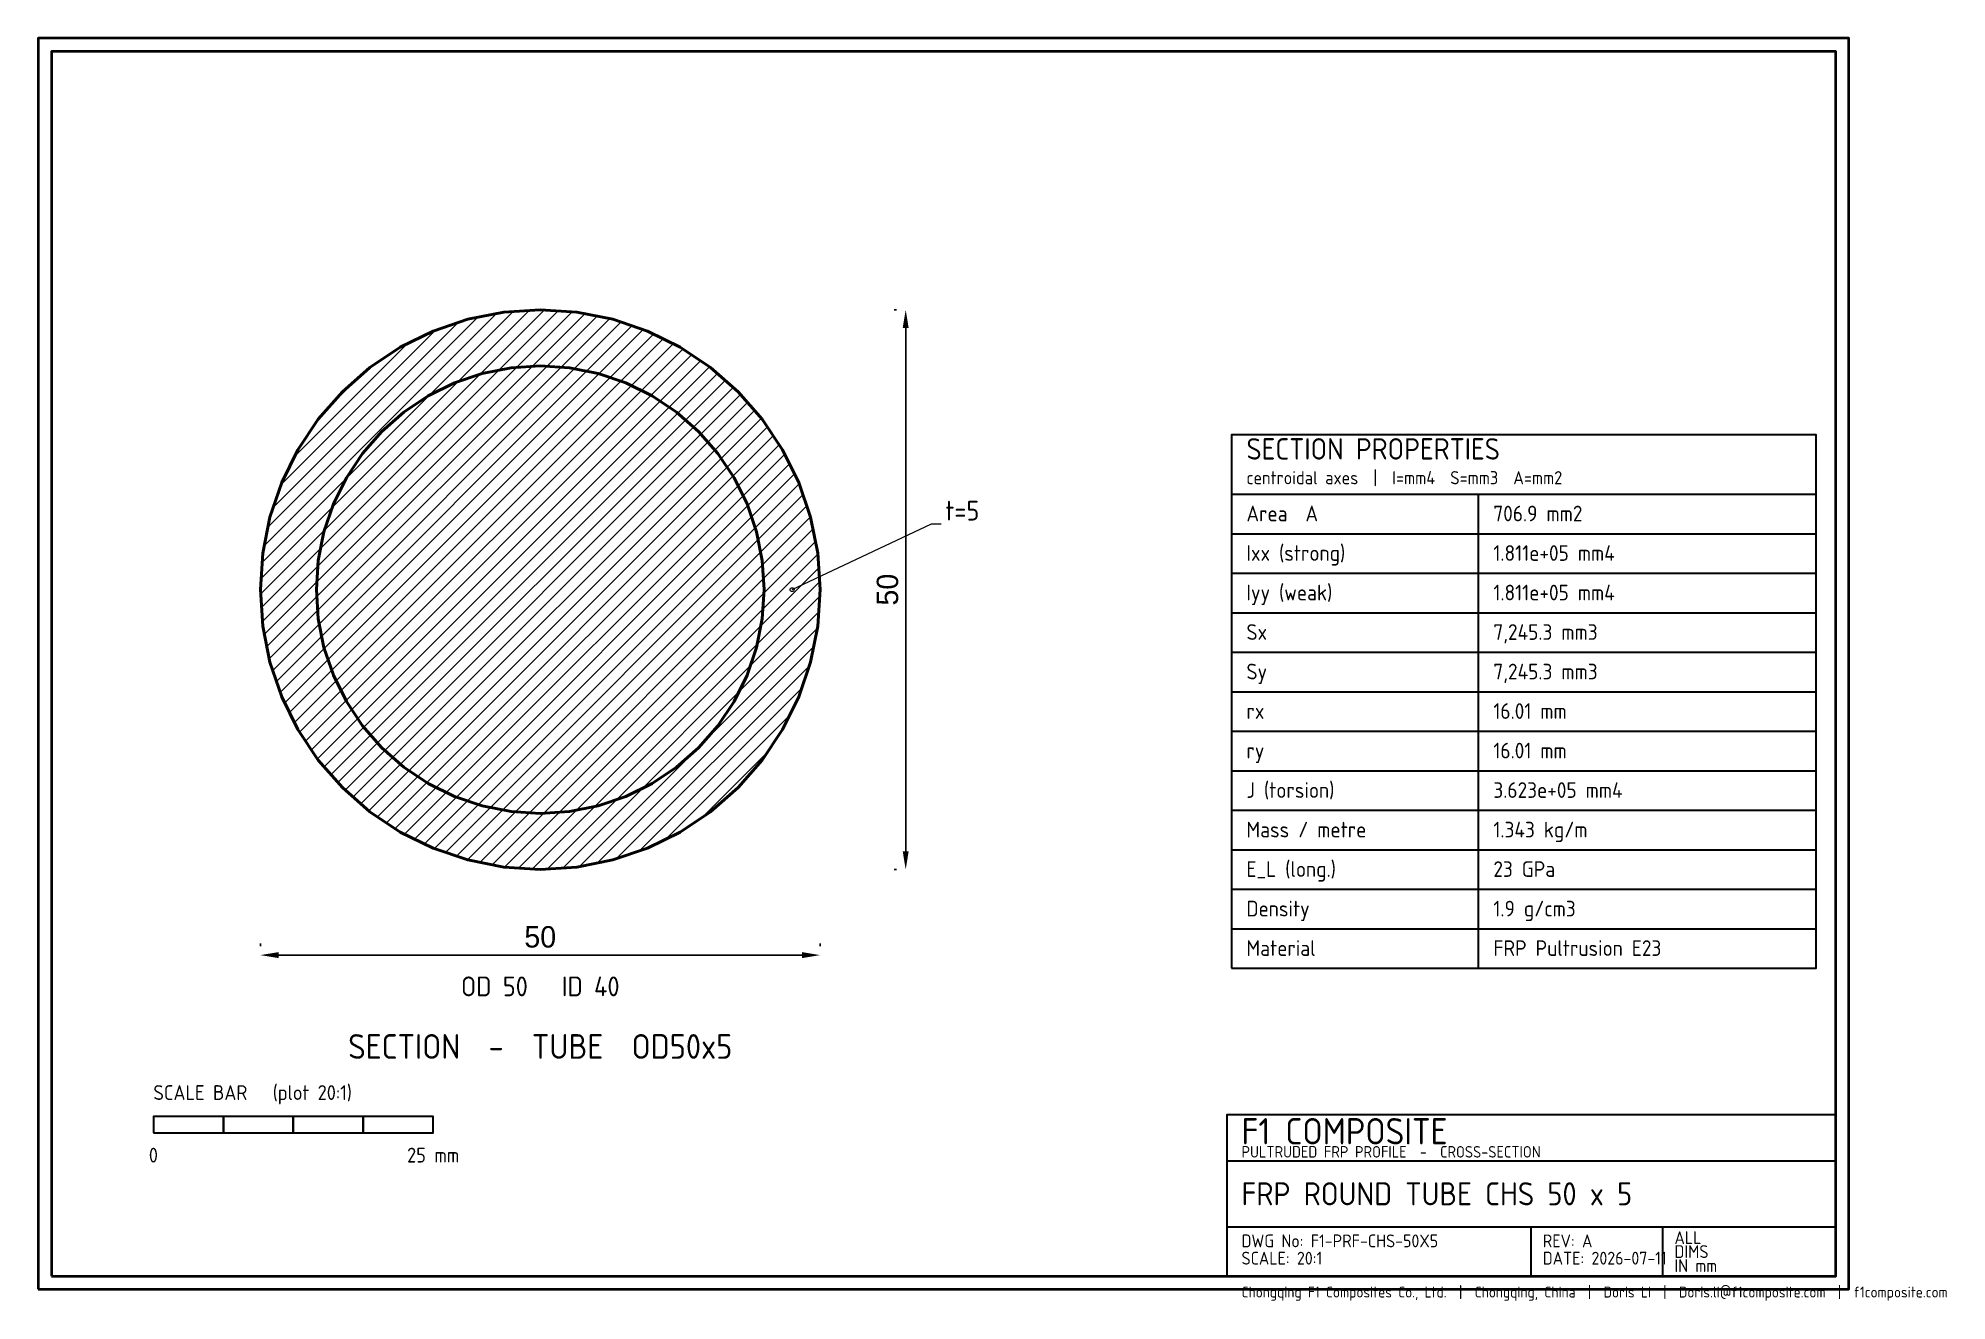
# Model space of a CAD drawing. Header units: millimetres. Extents: x 0 to 11595, y -70 to 7600.
import ezdxf
from ezdxf.enums import TextEntityAlignment as Align

# ---------------------------------------------------------------- set-up
doc = ezdxf.new("R2010")
doc.units = ezdxf.units.MM
for name, color, linetype, lineweight in [('BEAM', 4, 'CONTINUOUS', 50), ('BORDER', 250, 'CONTINUOUS', 40), ('DIM', 1, 'CONTINUOUS', 18), ('HATCH', 9, 'CONTINUOUS', 9), ('TEXT', 250, 'CONTINUOUS', 25), ('TITLE', 250, 'CONTINUOUS', 30)]:
    doc.layers.add(name, color=color, linetype=linetype, lineweight=lineweight)
doc.layers.add('NOTE', color=2, linetype='CONTINUOUS', lineweight=18, true_color=0xb45f00)
doc.styles.add('F1', font='isocp.shx')
doc.dimstyles.new('F1DIM', dxfattribs={"dimtxt": 130, "dimasz": 110, "dimexe": 70, "dimexo": 55, "dimgap": 45, "dimtad": 1, "dimdec": 0, "dimcen": 2.5, "dimclrd": 1, "dimclre": 1, "dimclrt": 1, "dimazin": 3, "dimtfac": 1, "dimtmove": 0, "dimatfit": 3})

msp = doc.modelspace()

# ---------------------------------------------------------------- hatches: boundary and pattern name
at = {"layer": 'HATCH'}
h = msp.add_hatch(dxfattribs=at)
h.set_pattern_fill('ANSI31', scale=20)
h.paths.add_polyline_path([(4750, 4250), (4735.5, 4471.9), (4692.1, 4690), (4620.6, 4900.6), (4522.2, 5100), (4398.7, 5284.9), (4252.1, 5452.1), (4084.9, 5598.7), (3900, 5722.2), (3700.6, 5820.6), (3490, 5892.1), (3271.9, 5935.5), (3050, 5950), (2828.1, 5935.5), (2610, 5892.1), (2399.4, 5820.6), (2200, 5722.2), (2015.1, 5598.7), (1847.9, 5452.1), (1701.3, 5284.9), (1577.8, 5100), (1479.4, 4900.6), (1407.9, 4690), (1364.5, 4471.9), (1350, 4250), (1364.5, 4028.1), (1407.9, 3810), (1479.4, 3599.4), (1577.8, 3400), (1701.3, 3215.1), (1847.9, 3047.9), (2015.1, 2901.3), (2200, 2777.8), (2399.4, 2679.4), (2610, 2607.9), (2828.1, 2564.5), (3050, 2550), (3271.9, 2564.5), (3490, 2607.9), (3700.6, 2679.4), (3900, 2777.8), (4084.9, 2901.3), (4252.1, 3047.9), (4398.7, 3215.1), (4522.2, 3400), (4620.6, 3599.4), (4692.1, 3810), (4735.5, 4028.1)])
h.paths.add_polyline_path([(4410, 4250), (4398.4, 4427.5), (4363.7, 4602), (4306.5, 4770.4), (4227.8, 4930), (4129, 5077.9), (4011.7, 5211.7), (3877.9, 5329), (3730, 5427.8), (3570.4, 5506.5), (3402, 5563.7), (3227.5, 5598.4), (3050, 5610), (2872.5, 5598.4), (2698, 5563.7), (2529.6, 5506.5), (2370, 5427.8), (2222.1, 5329), (2088.3, 5211.7), (1971, 5077.9), (1872.2, 4930), (1793.5, 4770.4), (1736.3, 4602), (1701.6, 4427.5), (1690, 4250), (1701.6, 4072.5), (1736.3, 3898), (1793.5, 3729.6), (1872.2, 3570), (1971, 3422.1), (2088.3, 3288.3), (2222.1, 3171), (2370, 3072.2), (2529.6, 2993.5), (2698, 2936.3), (2872.5, 2901.6), (3050, 2890), (3227.5, 2901.6), (3402, 2936.3), (3570.4, 2993.5), (3730, 3072.2), (3877.9, 3171), (4011.7, 3288.3), (4129, 3422.1), (4227.8, 3570), (4306.5, 3729.6), (4363.7, 3898), (4398.4, 4072.5)], flags=0)

# ---------------------------------------------------------------- linework, layer by layer
at = {"layer": 'BEAM'}
for points in [[(4750, 4250), (4735.5, 4471.9), (4692.1, 4690), (4620.6, 4900.6), (4522.2, 5100), (4398.7, 5284.9), (4252.1, 5452.1), (4084.9, 5598.7), (3900, 5722.2), (3700.6, 5820.6), (3490, 5892.1), (3271.9, 5935.5), (3050, 5950), (2828.1, 5935.5), (2610, 5892.1), (2399.4, 5820.6), (2200, 5722.2), (2015.1, 5598.7), (1847.9, 5452.1), (1701.3, 5284.9), (1577.8, 5100), (1479.4, 4900.6), (1407.9, 4690), (1364.5, 4471.9), (1350, 4250), (1364.5, 4028.1), (1407.9, 3810), (1479.4, 3599.4), (1577.8, 3400), (1701.3, 3215.1), (1847.9, 3047.9), (2015.1, 2901.3), (2200, 2777.8), (2399.4, 2679.4), (2610, 2607.9), (2828.1, 2564.5), (3050, 2550), (3271.9, 2564.5), (3490, 2607.9), (3700.6, 2679.4), (3900, 2777.8), (4084.9, 2901.3), (4252.1, 3047.9), (4398.7, 3215.1), (4522.2, 3400), (4620.6, 3599.4), (4692.1, 3810), (4735.5, 4028.1)], [(4410, 4250), (4398.4, 4427.5), (4363.7, 4602), (4306.5, 4770.4), (4227.8, 4930), (4129, 5077.9), (4011.7, 5211.7), (3877.9, 5329), (3730, 5427.8), (3570.4, 5506.5), (3402, 5563.7), (3227.5, 5598.4), (3050, 5610), (2872.5, 5598.4), (2698, 5563.7), (2529.6, 5506.5), (2370, 5427.8), (2222.1, 5329), (2088.3, 5211.7), (1971, 5077.9), (1872.2, 4930), (1793.5, 4770.4), (1736.3, 4602), (1701.6, 4427.5), (1690, 4250), (1701.6, 4072.5), (1736.3, 3898), (1793.5, 3729.6), (1872.2, 3570), (1971, 3422.1), (2088.3, 3288.3), (2222.1, 3171), (2370, 3072.2), (2529.6, 2993.5), (2698, 2936.3), (2872.5, 2901.6), (3050, 2890), (3227.5, 2901.6), (3402, 2936.3), (3570.4, 2993.5), (3730, 3072.2), (3877.9, 3171), (4011.7, 3288.3), (4129, 3422.1), (4227.8, 3570), (4306.5, 3729.6), (4363.7, 3898), (4398.4, 4072.5)]]:
    msp.add_lwpolyline(points, close=True, dxfattribs=at)
at = {"layer": 'BORDER'}
for points in [[(0, 0), (11000, 0), (11000, 7600), (0, 7600)], [(80, 80), (10920, 80), (10920, 7520), (80, 7520)]]:
    msp.add_lwpolyline(points, close=True, dxfattribs=at)
at = {"layer": 'NOTE'}
for p, q in [((4580, 4250), (5426, 4650)), ((5426, 4650), (5486, 4650))]:
    msp.add_line(p, q, dxfattribs=at)
msp.add_circle((4580, 4250), 12, dxfattribs=at)
at = {"layer": 'TITLE'}
for p, q in [((7250, 4830), (10800, 4830)), ((8750, 1950), (8750, 4830)), ((7250, 4590), (10800, 4590)), ((7250, 4350), (10800, 4350)), ((7250, 4110), (10800, 4110)), ((7250, 3870), (10800, 3870)), ((7250, 3630), (10800, 3630)), ((7250, 3390), (10800, 3390)), ((7250, 3150), (10800, 3150)), ((7250, 2910), (10800, 2910)), ((7250, 2670), (10800, 2670)), ((7250, 2430), (10800, 2430)), ((7250, 2190), (10800, 2190)), ((7250, 1950), (10800, 1950)), ((7220, 780), (10920, 780)), ((7220, 380), (10920, 380)), ((9070, 80), (9070, 380)), ((9870, 80), (9870, 380))]:
    msp.add_line(p, q, dxfattribs=at)
for points in [[(7250, 1950), (10800, 1950), (10800, 5190), (7250, 5190)], [(700, 950), (1125, 950), (1125, 1050), (700, 1050)], [(1125, 950), (1550, 950), (1550, 1050), (1125, 1050)], [(1550, 950), (1975, 950), (1975, 1050), (1550, 1050)], [(1975, 950), (2400, 950), (2400, 1050), (1975, 1050)], [(7220, 80), (10920, 80), (10920, 1060), (7220, 1060)]]:
    msp.add_lwpolyline(points, close=True, dxfattribs=at)

# ---------------------------------------------------------------- texts
at = {"layer": 'NOTE', "style": 'F1'}
msp.add_text('t=5', height=120, dxfattribs=at).set_placement((5511, 4670))
msp.add_text('OD 50   ID 40', height=120, dxfattribs=at).set_placement((3050, 1780), align=Align.CENTER)
at = {"layer": 'TEXT', "style": 'F1'}
for s, height, p in [('centroidal axes  |  I=mm4  S=mm3  A=mm2', 80, (7340, 4890)), ('Area  A', 95, (7340, 4665)), ('706.9 mm2', 95, (8840, 4665)), ('Ixx (strong)', 95, (7340, 4425)), ('1.811e+05 mm4', 95, (8840, 4425)), ('Iyy (weak)', 95, (7340, 4185)), ('1.811e+05 mm4', 95, (8840, 4185)), ('Sx', 95, (7340, 3945)), ('7,245.3 mm3', 95, (8840, 3945)), ('Sy', 95, (7340, 3705)), ('7,245.3 mm3', 95, (8840, 3705)), ('rx', 95, (7340, 3465)), ('16.01 mm', 95, (8840, 3465)), ('ry', 95, (7340, 3225)), ('16.01 mm', 95, (8840, 3225)), ('J (torsion)', 95, (7340, 2985)), ('3.623e+05 mm4', 95, (8840, 2985)), ('Mass / metre', 95, (7340, 2745)), ('1.343 kg/m', 95, (8840, 2745)), ('E_L (long.)', 95, (7340, 2505)), ('23 GPa', 95, (8840, 2505)), ('Density', 95, (7340, 2265)), ('1.9 g/cm3', 95, (8840, 2265)), ('Material', 95, (7340, 2025)), ('FRP Pultrusion E23', 95, (8840, 2025)), ('SCALE BAR   (plot 20:1)', 90, (700, 1150)), ('Chongqing F1 Composites Co., Ltd.  |  Chongqing, China  |  Doris Li  |  Doris.li@f1composite.com  |  f1composite.com', 66, (7310, -50))]:
    msp.add_text(s, height=height, dxfattribs=at).set_placement(p)
for s, p in [('0', (700, 770)), ('25 mm', (2400, 770))]:
    msp.add_text(s, height=90, dxfattribs=at).set_placement(p, align=Align.CENTER)
at = {"layer": 'TITLE', "style": 'F1'}
for s, height, p in [('SECTION PROPERTIES', 130, (7340, 5040)), ('F1 COMPOSITE', 160, (7310, 880)), ('PULTRUDED FRP PROFILE  -  CROSS-SECTION', 70, (7310, 800)), ('FRP ROUND TUBE CHS 50 x 5', 140, (7310, 510)), ('ALL', 78, (9940, 275)), ('DWG No: F1-PRF-CHS-50X5', 78, (7310, 255)), ('REV: A', 78, (9140, 255)), ('DIMS', 78, (9940, 190)), ('SCALE: 20:1', 78, (7310, 150)), ('DATE: 2026-07-11', 78, (9140, 150)), ('IN mm', 78, (9940, 105))]:
    msp.add_text(s, height=height, dxfattribs=at).set_placement(p)
msp.add_text('SECTION  -  TUBE  OD50x5', height=150, dxfattribs=at).set_placement((3050, 1400), align=Align.CENTER)

# ---------------------------------------------------------------- dimensions: what is measured, and where the dimension line sits
at = {"layer": 'DIM'}
msp.add_linear_dim(base=(5270, 2550), p1=(5270, 2550), p2=(5270, 5950), angle=90, text='50', dimstyle='F1DIM', dxfattribs=at).render()
msp.add_linear_dim(base=(1350, 2030), p1=(1350, 2030), p2=(4750, 2030), text='50', dimstyle='F1DIM', dxfattribs=at).render()

doc.saveas('drawing.dxf')
